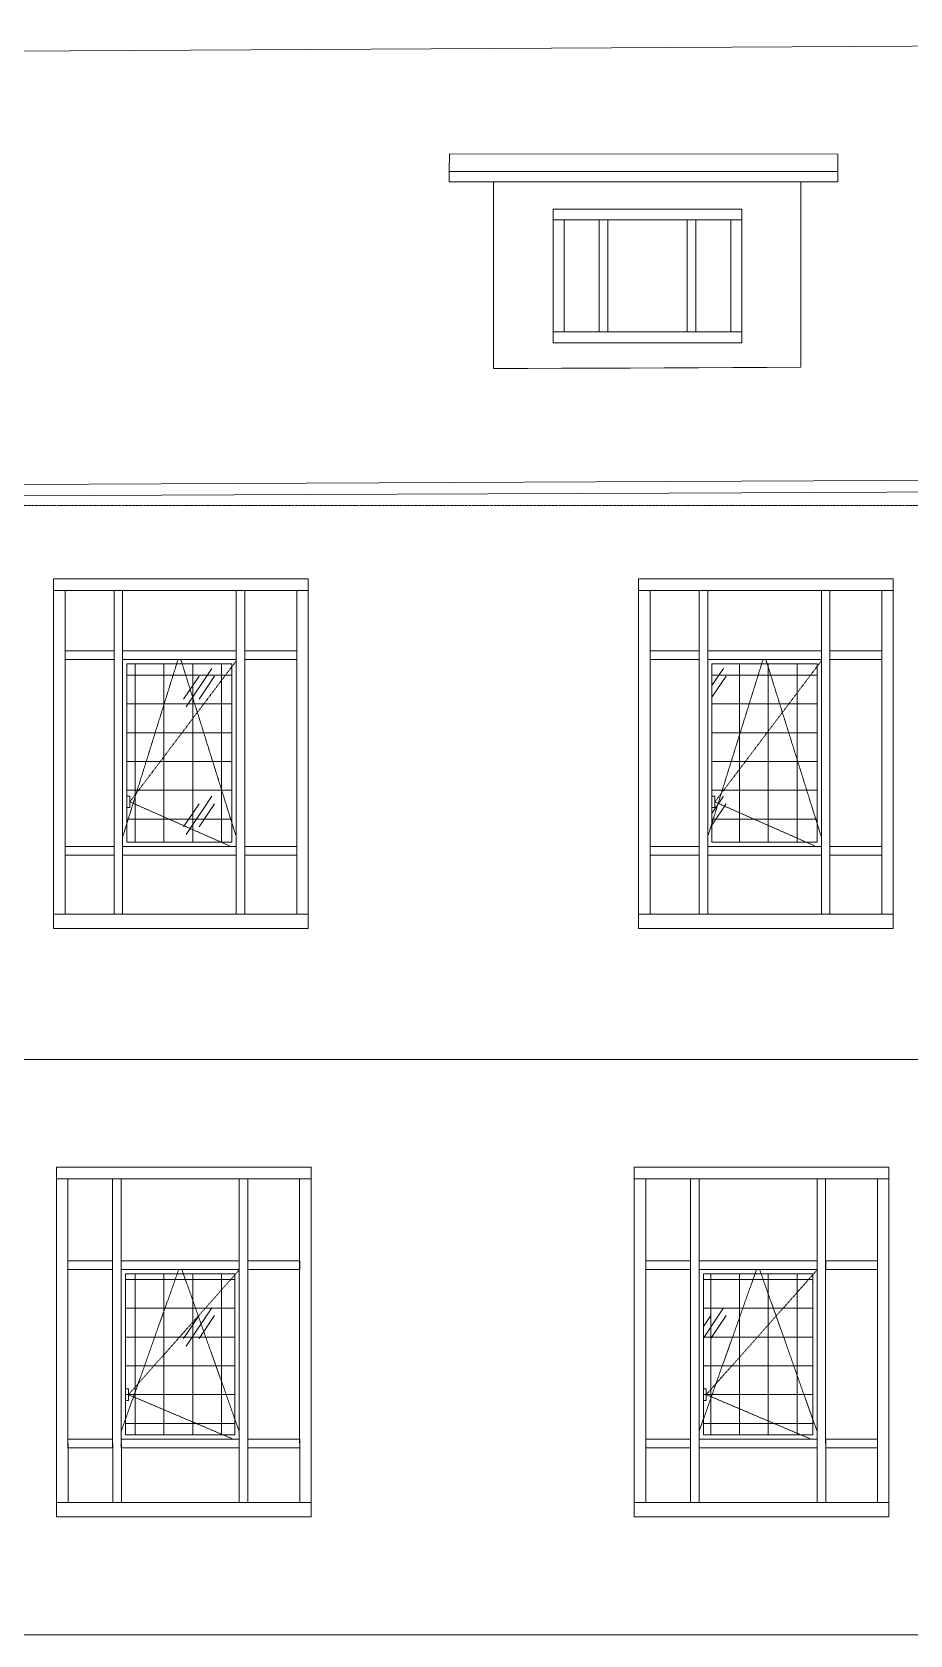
# Model space of a CAD drawing. Header units: millimetres. Extents: x -46915 to 9656, y -6969 to 19630.
# Drawn here: x -36072 to -29970, y 7950 to 19090 of the extents above; entities that cross this region are included whole.
import ezdxf

# ---------------------------------------------------------------- set-up
doc = ezdxf.new("R2010")
doc.units = ezdxf.units.MM
doc.linetypes.add('ADSK_Линия сетки', pattern=[25, 20, -2.5, 0, -2.5])
doc.linetypes.add('ADSK_Штриховая_ш5 п2', pattern=[7, 5, -2])
for name, color, linetype, lineweight in [('Витраж', 7, 'Continuous', 9), ('Крыша', 7, 'Continuous', 9), ('Окна', 7, 'Continuous', 9), ('Стены внутренние', 7, 'Continuous', 9), ('Стены наружные', 7, 'Continuous', 9), ('Уровни', 7, 'Continuous', 9)]:
    doc.layers.add(name, color=color, linetype=linetype, lineweight=lineweight)
pattern_1 = [(0, (-19354.99, -180), (0, 200), []), (90, (-19354.99, -180), (-200, 1e-14), [])]
pattern_2 = [(236.31, (-18821.59, 442.3), (-888.9982, -1778.001), [320.533, -2884.8]), (236.31, (-18803.8, 388.96), (-888.9982, -1778.001), [192.32, -3013.015]), (236.31, (-18910.49, 388.96), (-888.9982, -1778.001), [192.32, -3013.015])]

# ---------------------------------------------------------------- blocks, each defined once
blk = doc.blocks.new('Прямоугольный импост - 70х20_60мм-1426008-Б')
at = {"layer": 'Витраж'}
blk.add_line((-23416, 11120), (-23836, 11120), dxfattribs=at)
blk = doc.blocks.new('Прямоугольный импост - 70х40_60мм-1229682-Б')
at = {"layer": 'Витраж'}
blk.add_line((-22589, 860), (-22119, 860), dxfattribs=at)
blk = doc.blocks.new('Прямоугольный импост - 70х20_60мм-1236776-Б')
at = {"layer": 'Витраж'}
for p, q in [((-23809, 1270), (-23809, 860)), ((-23809, 860), (-23889, 860))]:
    blk.add_line(p, q, dxfattribs=at)
blk = doc.blocks.new('Прямоугольный импост - 70х20_60мм-1225026-Б')
at = {"layer": 'Витраж'}
blk.add_line((-23756, 10520), (-23756, 9280), dxfattribs=at)
blk = doc.blocks.new('Прямоугольный импост - 70х20_60мм-1424475-Б')
at = {"layer": 'Витраж'}
for p, q in [((-23836, 11120), (-23756, 11120)), ((-23756, 11120), (-23756, 10520))]:
    blk.add_line(p, q, dxfattribs=at)
blk = doc.blocks.new('Прямоугольный импост - 70х20_60мм-1424476-Б')
at = {"layer": 'Витраж'}
for p, q in [((-22146, 11120), (-22066, 11120)), ((-22146, 10520), (-22146, 11120))]:
    blk.add_line(p, q, dxfattribs=at)
blk = doc.blocks.new('Прямоугольный импост - 70х20_60мм-1236778-Б')
at = {"layer": 'Витраж'}
for p, q in [((-22199, 860), (-22199, 1270)), ((-22119, 860), (-22199, 860))]:
    blk.add_line(p, q, dxfattribs=at)
blk = doc.blocks.new('Прямоугольный импост - 70х20_60мм-1225023-Б')
at = {"layer": 'Витраж'}
blk.add_line((-22146, 9280), (-22146, 10520), dxfattribs=at)
blk = doc.blocks.new('Прямоугольный импост - 70х20_60мм-1225111-Б')
at = {"layer": 'Витраж'}
blk.add_line((-22536, 11120), (-23416, 11120), dxfattribs=at)
blk = doc.blocks.new('Прямоугольный импост - 70х40_60мм-1426009-Б')
at = {"layer": 'Витраж'}
blk.add_line((-23836, 8870), (-23416, 8870), dxfattribs=at)
blk = doc.blocks.new('Витраж-тент со смещением вовне - 60мм 30 сдвиг-V18-Б')
at = {"layer": 'Окна', "lineweight": 5}
h = blk.add_hatch(dxfattribs=at)
h.set_pattern_fill('FP_2', color=256, style=0, pattern_type=2)
h.set_pattern_definition(pattern_1)
h.paths.add_polyline_path([(-30666, 9340), (-30646, 9340), (-30646, 10460), (-31406, 10460), (-31406, 9340)])
h = blk.add_hatch(dxfattribs=at)
h.set_pattern_fill('FP_1', color=256, style=0, pattern_type=2)
h.set_pattern_definition(pattern_2)
h.paths.add_polyline_path([(-30666, 9340), (-30646, 9340), (-30646, 10460), (-31406, 10460), (-31406, 9340)])
at = {"layer": 'Окна', "linetype": 'ADSK_Штриховая_ш5 п2'}
for p, q in [((-31436, 9365), (-31036, 10490)), ((-31386, 9620), (-30616, 10486)), ((-30616, 9365), (-31015, 10490)), ((-31386, 9620), (-30656, 9310))]:
    blk.add_line(p, q, dxfattribs=at)
at = {"layer": 'Окна'}
for p, q in [((-31406, 9340), (-31406, 10460)), ((-31406, 10460), (-30646, 10460)), ((-30646, 10460), (-30646, 9340)), ((-31406, 9660), (-31386, 9660)), ((-31386, 9660), (-31386, 9580)), ((-31386, 9580), (-31406, 9580)), ((-30646, 9340), (-31406, 9340))]:
    blk.add_line(p, q, dxfattribs=at)
blk = doc.blocks.new('Прямоугольный импост - 70х20_60мм-1225113-Б')
at = {"layer": 'Витраж'}
blk.add_line((-22119, 3110), (-22589, 3110), dxfattribs=at)
blk = doc.blocks.new('Прямоугольный импост - 70х40_60мм-1229822-Б')
at = {"layer": 'Витраж'}
blk.add_line((-23416, 8870), (-22536, 8870), dxfattribs=at)
blk = doc.blocks.new('Прямоугольный импост - 70х60мм-1424473-Б')
at = {"layer": 'Витраж'}
for p, q in [((-23446, 11120), (-23386, 11120)), ((-23446, 11120), (-23446, 10520)), ((-23386, 11120), (-23386, 10520))]:
    blk.add_line(p, q, dxfattribs=at)
blk = doc.blocks.new('Прямоугольный импост - 70х60мм-1236773-Б')
at = {"layer": 'Витраж'}
for p, q in [((-23469, 1270), (-23469, 860)), ((-23409, 1270), (-23409, 860)), ((-23409, 860), (-23469, 860))]:
    blk.add_line(p, q, dxfattribs=at)
blk = doc.blocks.new('Прямоугольный импост - 70х60мм-1426010-Б')
at = {"layer": 'Витраж'}
for p, q in [((-23756, 10490), (-23756, 10550)), ((-23446, 10550), (-23756, 10550)), ((-23446, 10490), (-23756, 10490)), ((-23446, 10550), (-23446, 10490))]:
    blk.add_line(p, q, dxfattribs=at)
blk = doc.blocks.new('Прямоугольный импост - 70х60мм-1225009-Б')
at = {"layer": 'Витраж'}
for p, q in [((-22559, 2600), (-22559, 2660)), ((-22199, 2660), (-22559, 2660)), ((-22199, 2600), (-22559, 2600)), ((-22199, 2660), (-22199, 2600))]:
    blk.add_line(p, q, dxfattribs=at)
blk = doc.blocks.new('Прямоугольный импост - 70х60мм-1242018-Б')
at = {"layer": 'Витраж'}
for p, q in [((-23386, 10490), (-23386, 10550)), ((-22566, 10550), (-23386, 10550)), ((-22566, 10490), (-23386, 10490)), ((-22566, 10550), (-22566, 10490))]:
    blk.add_line(p, q, dxfattribs=at)
blk = doc.blocks.new('Прямоугольный импост - 70х60мм-1239008-Б')
at = {"layer": 'Витраж'}
for p, q in [((-23446, 10520), (-23446, 9280)), ((-23386, 10520), (-23386, 9280))]:
    blk.add_line(p, q, dxfattribs=at)
blk = doc.blocks.new('Витраж-тент со смещением вовне - 60мм 30 сдвиг-V19-Б')
at = {"layer": 'Окна', "lineweight": 5}
h = blk.add_hatch(dxfattribs=at)
h.set_pattern_fill('FP_2', color=256, style=0, pattern_type=2)
h.set_pattern_definition(pattern_1)
h.paths.add_polyline_path([(-34662, 9340), (-34662, 10460), (-35422, 10460), (-35422, 9340)])
h = blk.add_hatch(dxfattribs=at)
h.set_pattern_fill('FP_1', color=256, style=0, pattern_type=2)
h.set_pattern_definition(pattern_2)
h.paths.add_polyline_path([(-34662, 9340), (-34662, 10460), (-35422, 10460), (-35422, 9340)])
at = {"layer": 'Окна', "linetype": 'ADSK_Штриховая_ш5 п2'}
for p, q in [((-35452, 9365), (-35052, 10490)), ((-35402, 9620), (-34632, 10486)), ((-34632, 9365), (-35031, 10490)), ((-35402, 9620), (-34672, 9310))]:
    blk.add_line(p, q, dxfattribs=at)
at = {"layer": 'Окна'}
for p, q in [((-35422, 9340), (-35422, 10460)), ((-35422, 10460), (-34662, 10460)), ((-34662, 10460), (-34662, 9340)), ((-35422, 9660), (-35402, 9660)), ((-35402, 9660), (-35402, 9580)), ((-35402, 9580), (-35422, 9580)), ((-34662, 9340), (-35422, 9340))]:
    blk.add_line(p, q, dxfattribs=at)
blk = doc.blocks.new('Прямоугольный импост - 70х20_60мм-1425107-Б')
at = {"layer": 'Витраж'}
blk.add_line((-23439, 3110), (-23889, 3110), dxfattribs=at)
blk = doc.blocks.new('Прямоугольный импост - 70х20_60мм-1229824-Б')
at = {"layer": 'Витраж'}
for p, q in [((-27761, 1300), (-27761, 860)), ((-27761, 860), (-27841, 860))]:
    blk.add_line(p, q, dxfattribs=at)
blk = doc.blocks.new('Прямоугольный импост - 70х20_60мм-1230234-Б')
at = {"layer": 'Витраж'}
blk.add_line((-23809, 2630), (-23809, 1270), dxfattribs=at)
blk = doc.blocks.new('Прямоугольный импост - 70х20_60мм-1258642-Б')
at = {"layer": 'Витраж'}
for p, q in [((-27841, 3110), (-27761, 3110)), ((-27761, 3110), (-27761, 2660))]:
    blk.add_line(p, q, dxfattribs=at)
blk = doc.blocks.new('Прямоугольный импост - 70х20_60мм-1258643-Б')
at = {"layer": 'Витраж'}
for p, q in [((-26151, 3110), (-26071, 3110)), ((-26151, 2660), (-26151, 3110))]:
    blk.add_line(p, q, dxfattribs=at)
blk = doc.blocks.new('Прямоугольный импост - 70х20_60мм-1229825-Б')
at = {"layer": 'Витраж'}
for p, q in [((-26151, 860), (-26151, 1300)), ((-26071, 860), (-26151, 860))]:
    blk.add_line(p, q, dxfattribs=at)
blk = doc.blocks.new('Прямоугольный импост - 70х20_60мм-1230235-Б')
at = {"layer": 'Витраж'}
blk.add_line((-22199, 1270), (-22199, 2630), dxfattribs=at)
blk = doc.blocks.new('Прямоугольный импост - 70х20_60мм-1243038-Б')
at = {"layer": 'Витраж'}
blk.add_line((-22589, 3110), (-23439, 3110), dxfattribs=at)
blk = doc.blocks.new('Прямоугольный импост - 70х40_60мм-1425108-Б')
at = {"layer": 'Витраж'}
blk.add_line((-23889, 860), (-23439, 860), dxfattribs=at)
blk = doc.blocks.new('Витраж-тент со смещением вовне - 60мм 30 сдвиг-V28-Б')
at = {"layer": 'Окна', "lineweight": 5}
h = blk.add_hatch(dxfattribs=at)
h.set_pattern_fill('FP_2', color=256, style=0, pattern_type=2)
h.set_pattern_definition(pattern_1)
h.paths.add_polyline_path([(-34682, 13460), (-34682, 14700), (-35412, 14700), (-35412, 13460)])
h = blk.add_hatch(dxfattribs=at)
h.set_pattern_fill('FP_1', color=256, style=0, pattern_type=2)
h.set_pattern_definition(pattern_2)
h.paths.add_polyline_path([(-34682, 13460), (-34682, 14700), (-35412, 14700), (-35412, 13460)])
at = {"layer": 'Окна', "linetype": 'ADSK_Штриховая_ш5 п2'}
for p, q in [((-35442, 13496), (-35057, 14730)), ((-35392, 13740), (-34652, 14720)), ((-34652, 13496), (-35038, 14730)), ((-35392, 13740), (-34690, 13430))]:
    blk.add_line(p, q, dxfattribs=at)
at = {"layer": 'Окна'}
for p, q in [((-35412, 13460), (-35412, 14700)), ((-35412, 14700), (-34682, 14700)), ((-34682, 14700), (-34682, 13460)), ((-35412, 13780), (-35392, 13780)), ((-35392, 13780), (-35392, 13700)), ((-35392, 13700), (-35412, 13700)), ((-34682, 13460), (-35412, 13460))]:
    blk.add_line(p, q, dxfattribs=at)
blk = doc.blocks.new('Прямоугольный импост - 70х40_60мм-1243039-Б')
at = {"layer": 'Витраж'}
blk.add_line((-23439, 860), (-22589, 860), dxfattribs=at)
blk = doc.blocks.new('Прямоугольный импост - 70х60мм-1258640-Б')
at = {"layer": 'Витраж'}
for p, q in [((-27421, 3110), (-27361, 3110)), ((-27421, 3110), (-27421, 2660)), ((-27361, 3110), (-27361, 2660))]:
    blk.add_line(p, q, dxfattribs=at)
blk = doc.blocks.new('Прямоугольный импост - 70х60мм-1230231-Б')
at = {"layer": 'Витраж'}
for p, q in [((-27421, 1300), (-27421, 860)), ((-27361, 1300), (-27361, 860)), ((-27361, 860), (-27421, 860))]:
    blk.add_line(p, q, dxfattribs=at)
blk = doc.blocks.new('Прямоугольный импост - 70х60мм-1425109-Б')
at = {"layer": 'Витраж'}
for p, q in [((-23809, 2600), (-23809, 2660)), ((-23469, 2660), (-23809, 2660)), ((-23469, 2600), (-23809, 2600)), ((-23469, 2660), (-23469, 2600))]:
    blk.add_line(p, q, dxfattribs=at)
blk = doc.blocks.new('Прямоугольный импост - 70х60мм-1230232-Б')
at = {"layer": 'Витраж'}
for p, q in [((-23469, 2630), (-23469, 1270)), ((-23409, 2630), (-23409, 1270))]:
    blk.add_line(p, q, dxfattribs=at)
blk = doc.blocks.new('Прямоугольный импост - 70х60мм-1243040-Б')
at = {"layer": 'Витраж'}
for p, q in [((-23409, 2600), (-23409, 2660)), ((-22619, 2660), (-23409, 2660)), ((-22619, 2600), (-23409, 2600)), ((-22619, 2660), (-22619, 2600))]:
    blk.add_line(p, q, dxfattribs=at)
blk = doc.blocks.new('Витраж-тент со смещением вовне - 60мм 30 сдвиг-V29-Б')
at = {"layer": 'Окна', "lineweight": 5}
h = blk.add_hatch(dxfattribs=at)
h.set_pattern_fill('FP_2', color=256, style=0, pattern_type=2)
h.set_pattern_definition(pattern_1)
h.paths.add_polyline_path([(-30666, 13460), (-30616, 13460), (-30616, 14700), (-31346, 14700), (-31346, 13460)])
h = blk.add_hatch(dxfattribs=at)
h.set_pattern_fill('FP_1', color=256, style=0, pattern_type=2)
h.set_pattern_definition(pattern_2)
h.paths.add_polyline_path([(-30666, 13460), (-30616, 13460), (-30616, 14700), (-31346, 14700), (-31346, 13460)])
at = {"layer": 'Окна', "linetype": 'ADSK_Штриховая_ш5 п2'}
for p, q in [((-31376, 13496), (-30991, 14730)), ((-31326, 13740), (-30586, 14720)), ((-30586, 13496), (-30972, 14730)), ((-31326, 13740), (-30624, 13430))]:
    blk.add_line(p, q, dxfattribs=at)
at = {"layer": 'Окна'}
for p, q in [((-31346, 13460), (-31346, 14700)), ((-31346, 14700), (-30616, 14700)), ((-30616, 14700), (-30616, 13460)), ((-31346, 13780), (-31326, 13780)), ((-31326, 13780), (-31326, 13700)), ((-31326, 13700), (-31346, 13700)), ((-30616, 13460), (-31346, 13460))]:
    blk.add_line(p, q, dxfattribs=at)
blk = doc.blocks.new('Прямоугольный импост - 70х20_56мм-2600752-Б')
at = {"layer": 'Витраж'}
blk.add_line((-31488, 17784), (-31138, 17784), dxfattribs=at)
blk = doc.blocks.new('Прямоугольный импост - 70х20_56мм-2600753-Б')
at = {"layer": 'Витраж'}
blk.add_line((-32100, 17006), (-32450, 17006), dxfattribs=at)
blk = doc.blocks.new('Прямоугольный импост - 70х20_56мм-2600974-Б')
at = {"layer": 'Витраж'}
for p, q in [((-31214, 17784), (-31138, 17784)), ((-31214, 17784), (-31214, 17006)), ((-31138, 17006), (-31214, 17006))]:
    blk.add_line(p, q, dxfattribs=at)
blk = doc.blocks.new('Прямоугольный импост - 70х20_56мм-2600975-Б')
at = {"layer": 'Витраж'}
for p, q in [((-32450, 17784), (-32374, 17784)), ((-32374, 17006), (-32374, 17784)), ((-32374, 17006), (-32450, 17006))]:
    blk.add_line(p, q, dxfattribs=at)
blk = doc.blocks.new('Прямоугольный импост - 70х20_56мм-2600754-Б')
at = {"layer": 'Витраж'}
blk.add_line((-32100, 17784), (-31488, 17784), dxfattribs=at)
blk = doc.blocks.new('Прямоугольный импост - 70х20_56мм-2600755-Б')
at = {"layer": 'Витраж'}
blk.add_line((-31138, 17006), (-31488, 17006), dxfattribs=at)
blk = doc.blocks.new('Прямоугольный импост - 70х20_56мм-2600756-Б')
at = {"layer": 'Витраж'}
blk.add_line((-32450, 17784), (-32100, 17784), dxfattribs=at)
blk = doc.blocks.new('Прямоугольный импост - 70х20_56мм-2600757-Б')
at = {"layer": 'Витраж'}
blk.add_line((-31488, 17006), (-32100, 17006), dxfattribs=at)
blk = doc.blocks.new('Прямоугольный импост - 70х60мм-2600972-Б')
at = {"layer": 'Витраж'}
for p, q in [((-31518, 17784), (-31458, 17784)), ((-31518, 17784), (-31518, 17006)), ((-31458, 17006), (-31458, 17784)), ((-31458, 17006), (-31518, 17006))]:
    blk.add_line(p, q, dxfattribs=at)

msp = doc.modelspace()

# ---------------------------------------------------------------- linework, layer by layer
at = {"layer": 'Крыша'}
for p, q in [((-33171, 18243), (-33172, 18120)), ((-30472, 18242), (-33171, 18243)), ((-30472, 18050), (-30472, 18242)), ((-33172, 18120), (-30472, 18120)), ((-33172, 18120), (-33172, 18050)), ((-30472, 18050), (-33172, 18050))]:
    msp.add_line(p, q, dxfattribs=at)
at = {"layer": 'Крыша', "flags": 128}
for points in [[(-12817, 19090), (-15742, 19073), (-18668, 19057), (-21594, 19040), (-24520, 19023), (-27446, 19007), (-30371, 18990), (-33297, 18973), (-36223, 18957), (-39149, 18940)], [(-30728, 16761), (-30965, 16759), (-31202, 16758), (-31440, 16757), (-31677, 16756), (-31914, 16755), (-32152, 16754), (-32389, 16753), (-32626, 16752), (-32864, 16751)], [(-44247, 15910), (-41727, 15921), (-39206, 15932), (-36686, 15943), (-34166, 15954), (-31645, 15966), (-29125, 15977), (-26605, 15988), (-24085, 15999), (-21564, 16010)], [(-21564, 15930), (-24084, 15919), (-26604, 15908), (-29124, 15897), (-31644, 15886), (-34164, 15875), (-36684, 15864), (-39204, 15853), (-41724, 15842), (-44244, 15831)]]:
    msp.add_lwpolyline(points, dxfattribs=at)
at = {"layer": 'Стены внутренние'}
for p, q in [((-32864, 16751), (-32864, 18050)), ((-30728, 16761), (-30728, 18050)), ((-32450, 16930), (-32450, 17860)), ((-32450, 17860), (-31138, 17860)), ((-31138, 17860), (-31138, 16930)), ((-31138, 16930), (-32450, 16930))]:
    msp.add_line(p, q, dxfattribs=at)
at = {"layer": 'Стены наружные'}
for p, q in [((-35922, 12860), (-35922, 15290)), ((-35922, 15290), (-34152, 15290)), ((-34152, 15290), (-34152, 12860)), ((-31856, 12860), (-31856, 15290)), ((-31856, 15290), (-30086, 15290)), ((-30086, 15290), (-30086, 12860)), ((-34152, 12860), (-35922, 12860)), ((-30086, 12860), (-31856, 12860)), ((-20799, 11950), (-43759, 11950)), ((-35902, 8770), (-35902, 11200)), ((-35902, 11200), (-34132, 11200)), ((-34132, 11200), (-34132, 8770)), ((-31886, 8770), (-31886, 11200)), ((-31886, 11200), (-30116, 11200)), ((-30116, 11200), (-30116, 8770)), ((-34132, 8770), (-35902, 8770)), ((-30116, 8770), (-31886, 8770)), ((-20799, 7950), (-43759, 7950))]:
    msp.add_line(p, q, dxfattribs=at)
at = {"layer": 'Уровни', "linetype": 'ADSK_Линия сетки', "lineweight": 20}
for p, q in [((5133, 15800), (-46915, 15800)), ((5133, 11950), (-46915, 11950)), ((5133, 7950), (-46915, 7950))]:
    msp.add_line(p, q, dxfattribs=at)

# ---------------------------------------------------------------- block references
at = {"layer": 'Витраж'}
for name, p in [('Прямоугольный импост - 70х20_56мм-2600975-Б', (0, 0)), ('Прямоугольный импост - 70х20_56мм-2600756-Б', (0, 0)), ('Прямоугольный импост - 70х60мм-2600972-Б', (-612, 0)), ('Прямоугольный импост - 70х20_56мм-2600754-Б', (0, 0)), ('Прямоугольный импост - 70х60мм-2600972-Б', (0, 0)), ('Прямоугольный импост - 70х20_56мм-2600752-Б', (0, 0)), ('Прямоугольный импост - 70х20_56мм-2600974-Б', (0, 0)), ('Прямоугольный импост - 70х20_56мм-2600753-Б', (0, 0)), ('Прямоугольный импост - 70х20_56мм-2600757-Б', (0, 0)), ('Прямоугольный импост - 70х20_56мм-2600755-Б', (0, 0)), ('Прямоугольный импост - 70х20_60мм-1425107-Б', (-12033, 12100)), ('Прямоугольный импост - 70х20_60мм-1258642-Б', (-8081, 12100)), ('Прямоугольный импост - 70х60мм-1258640-Б', (-8081, 12100)), ('Прямоугольный импост - 70х20_60мм-1243038-Б', (-12033, 12100)), ('Прямоугольный импост - 70х60мм-1258640-Б', (-7231, 12100)), ('Прямоугольный импост - 70х20_60мм-1225113-Б', (-12033, 12100)), ('Прямоугольный импост - 70х20_60мм-1258643-Б', (-8081, 12100)), ('Прямоугольный импост - 70х20_60мм-1425107-Б', (-7967, 12100)), ('Прямоугольный импост - 70х20_60мм-1258642-Б', (-4015, 12100)), ('Прямоугольный импост - 70х60мм-1258640-Б', (-4015, 12100)), ('Прямоугольный импост - 70х20_60мм-1243038-Б', (-7967, 12100)), ('Прямоугольный импост - 70х60мм-1258640-Б', (-3165, 12100)), ('Прямоугольный импост - 70х20_60мм-1225113-Б', (-7967, 12100)), ('Прямоугольный импост - 70х20_60мм-1258643-Б', (-4015, 12100)), ('Прямоугольный импост - 70х60мм-1425109-Б', (-12033, 12130)), ('Прямоугольный импост - 70х20_60мм-1230234-Б', (-12033, 12130)), ('Прямоугольный импост - 70х60мм-1230232-Б', (-12033, 12130)), ('Прямоугольный импост - 70х60мм-1243040-Б', (-12033, 12130)), ('Прямоугольный импост - 70х60мм-1230232-Б', (-11183, 12130)), ('Прямоугольный импост - 70х60мм-1225009-Б', (-12033, 12130)), ('Прямоугольный импост - 70х20_60мм-1230235-Б', (-12033, 12130)), ('Прямоугольный импост - 70х60мм-1425109-Б', (-7967, 12130)), ('Прямоугольный импост - 70х20_60мм-1230234-Б', (-7967, 12130)), ('Прямоугольный импост - 70х60мм-1230232-Б', (-7967, 12130)), ('Прямоугольный импост - 70х60мм-1243040-Б', (-7967, 12130)), ('Прямоугольный импост - 70х60мм-1230232-Б', (-7117, 12130)), ('Прямоугольный импост - 70х60мм-1225009-Б', (-7967, 12130)), ('Прямоугольный импост - 70х20_60мм-1230235-Б', (-7967, 12130)), ('Прямоугольный импост - 70х20_60мм-1229824-Б', (-8081, 12100)), ('Прямоугольный импост - 70х60мм-1425109-Б', (-12033, 10770)), ('Прямоугольный импост - 70х60мм-1230231-Б', (-8081, 12100)), ('Прямоугольный импост - 70х60мм-1243040-Б', (-12033, 10770)), ('Прямоугольный импост - 70х60мм-1230231-Б', (-7231, 12100)), ('Прямоугольный импост - 70х60мм-1225009-Б', (-12033, 10770)), ('Прямоугольный импост - 70х20_60мм-1229825-Б', (-8081, 12100)), ('Прямоугольный импост - 70х20_60мм-1229824-Б', (-4015, 12100)), ('Прямоугольный импост - 70х60мм-1425109-Б', (-7967, 10770)), ('Прямоугольный импост - 70х60мм-1230231-Б', (-4015, 12100)), ('Прямоугольный импост - 70х60мм-1243040-Б', (-7967, 10770)), ('Прямоугольный импост - 70х60мм-1230231-Б', (-3165, 12100)), ('Прямоугольный импост - 70х60мм-1225009-Б', (-7967, 10770)), ('Прямоугольный импост - 70х20_60мм-1229825-Б', (-4015, 12100)), ('Прямоугольный импост - 70х40_60мм-1425108-Б', (-12033, 12100)), ('Прямоугольный импост - 70х40_60мм-1243039-Б', (-12033, 12100)), ('Прямоугольный импост - 70х40_60мм-1229682-Б', (-12033, 12100)), ('Прямоугольный импост - 70х40_60мм-1425108-Б', (-7967, 12100)), ('Прямоугольный импост - 70х40_60мм-1243039-Б', (-7967, 12100)), ('Прямоугольный импост - 70х40_60мм-1229682-Б', (-7967, 12100)), ('Прямоугольный импост - 70х20_60мм-1426008-Б', (-12066, 0)), ('Прямоугольный импост - 70х20_60мм-1424475-Б', (-12066, 0)), ('Прямоугольный импост - 70х60мм-1424473-Б', (-12066, 0)), ('Прямоугольный импост - 70х20_60мм-1225111-Б', (-12066, 0)), ('Прямоугольный импост - 70х60мм-1424473-Б', (-11186, 0)), ('Прямоугольный импост - 70х20_60мм-1225113-Б', (-12012, 8010)), ('Прямоугольный импост - 70х20_60мм-1424476-Б', (-12066, 0)), ('Прямоугольный импост - 70х20_60мм-1426008-Б', (-8050, 0)), ('Прямоугольный импост - 70х20_60мм-1424475-Б', (-8050, 0)), ('Прямоугольный импост - 70х60мм-1424473-Б', (-8050, 0)), ('Прямоугольный импост - 70х20_60мм-1225111-Б', (-8050, 0)), ('Прямоугольный импост - 70х60мм-1424473-Б', (-7170, 0)), ('Прямоугольный импост - 70х20_60мм-1225113-Б', (-7996, 8010)), ('Прямоугольный импост - 70х20_60мм-1424476-Б', (-8050, 0)), ('Прямоугольный импост - 70х60мм-1426010-Б', (-12066, 0)), ('Прямоугольный импост - 70х20_60мм-1225026-Б', (-12066, 0)), ('Прямоугольный импост - 70х60мм-1239008-Б', (-12066, 0)), ('Прямоугольный импост - 70х60мм-1242018-Б', (-12066, 0)), ('Прямоугольный импост - 70х60мм-1239008-Б', (-11186, 0)), ('Прямоугольный импост - 70х60мм-1225009-Б', (-12012, 7890)), ('Прямоугольный импост - 70х20_60мм-1225023-Б', (-12066, 0)), ('Прямоугольный импост - 70х60мм-1426010-Б', (-8050, 0)), ('Прямоугольный импост - 70х20_60мм-1225026-Б', (-8050, 0)), ('Прямоугольный импост - 70х60мм-1239008-Б', (-8050, 0)), ('Прямоугольный импост - 70х60мм-1242018-Б', (-8050, 0)), ('Прямоугольный импост - 70х60мм-1239008-Б', (-7170, 0)), ('Прямоугольный импост - 70х60мм-1225009-Б', (-7996, 7890)), ('Прямоугольный импост - 70х20_60мм-1225023-Б', (-8050, 0)), ('Прямоугольный импост - 70х20_60мм-1236776-Б', (-12012, 8010)), ('Прямоугольный импост - 70х60мм-1426010-Б', (-12066, -1240)), ('Прямоугольный импост - 70х60мм-1236773-Б', (-12042, 8010)), ('Прямоугольный импост - 70х60мм-1242018-Б', (-12066, -1240)), ('Прямоугольный импост - 70х60мм-1236773-Б', (-11162, 8010)), ('Прямоугольный импост - 70х60мм-1225009-Б', (-12012, 6650)), ('Прямоугольный импост - 70х20_60мм-1236778-Б', (-12012, 8010)), ('Прямоугольный импост - 70х20_60мм-1236776-Б', (-7996, 8010)), ('Прямоугольный импост - 70х60мм-1426010-Б', (-8050, -1240)), ('Прямоугольный импост - 70х60мм-1236773-Б', (-8026, 8010)), ('Прямоугольный импост - 70х60мм-1242018-Б', (-8050, -1240)), ('Прямоугольный импост - 70х60мм-1236773-Б', (-7146, 8010)), ('Прямоугольный импост - 70х60мм-1225009-Б', (-7996, 6650)), ('Прямоугольный импост - 70х20_60мм-1236778-Б', (-7996, 8010)), ('Прямоугольный импост - 70х40_60мм-1426009-Б', (-12066, 0)), ('Прямоугольный импост - 70х40_60мм-1229822-Б', (-12066, 0)), ('Прямоугольный импост - 70х40_60мм-1229682-Б', (-12012, 8010)), ('Прямоугольный импост - 70х40_60мм-1426009-Б', (-8050, 0)), ('Прямоугольный импост - 70х40_60мм-1229822-Б', (-8050, 0)), ('Прямоугольный импост - 70х40_60мм-1229682-Б', (-7996, 8010))]:
    msp.add_blockref(name, p, dxfattribs=at)
at = {"layer": 'Окна', "linetype": 'ADSK_Штриховая_ш5 п2'}
for name in ['Витраж-тент со смещением вовне - 60мм 30 сдвиг-V28-Б', 'Витраж-тент со смещением вовне - 60мм 30 сдвиг-V29-Б', 'Витраж-тент со смещением вовне - 60мм 30 сдвиг-V19-Б', 'Витраж-тент со смещением вовне - 60мм 30 сдвиг-V18-Б']:
    msp.add_blockref(name, (0, 0), dxfattribs=at)

doc.saveas('drawing.dxf')
